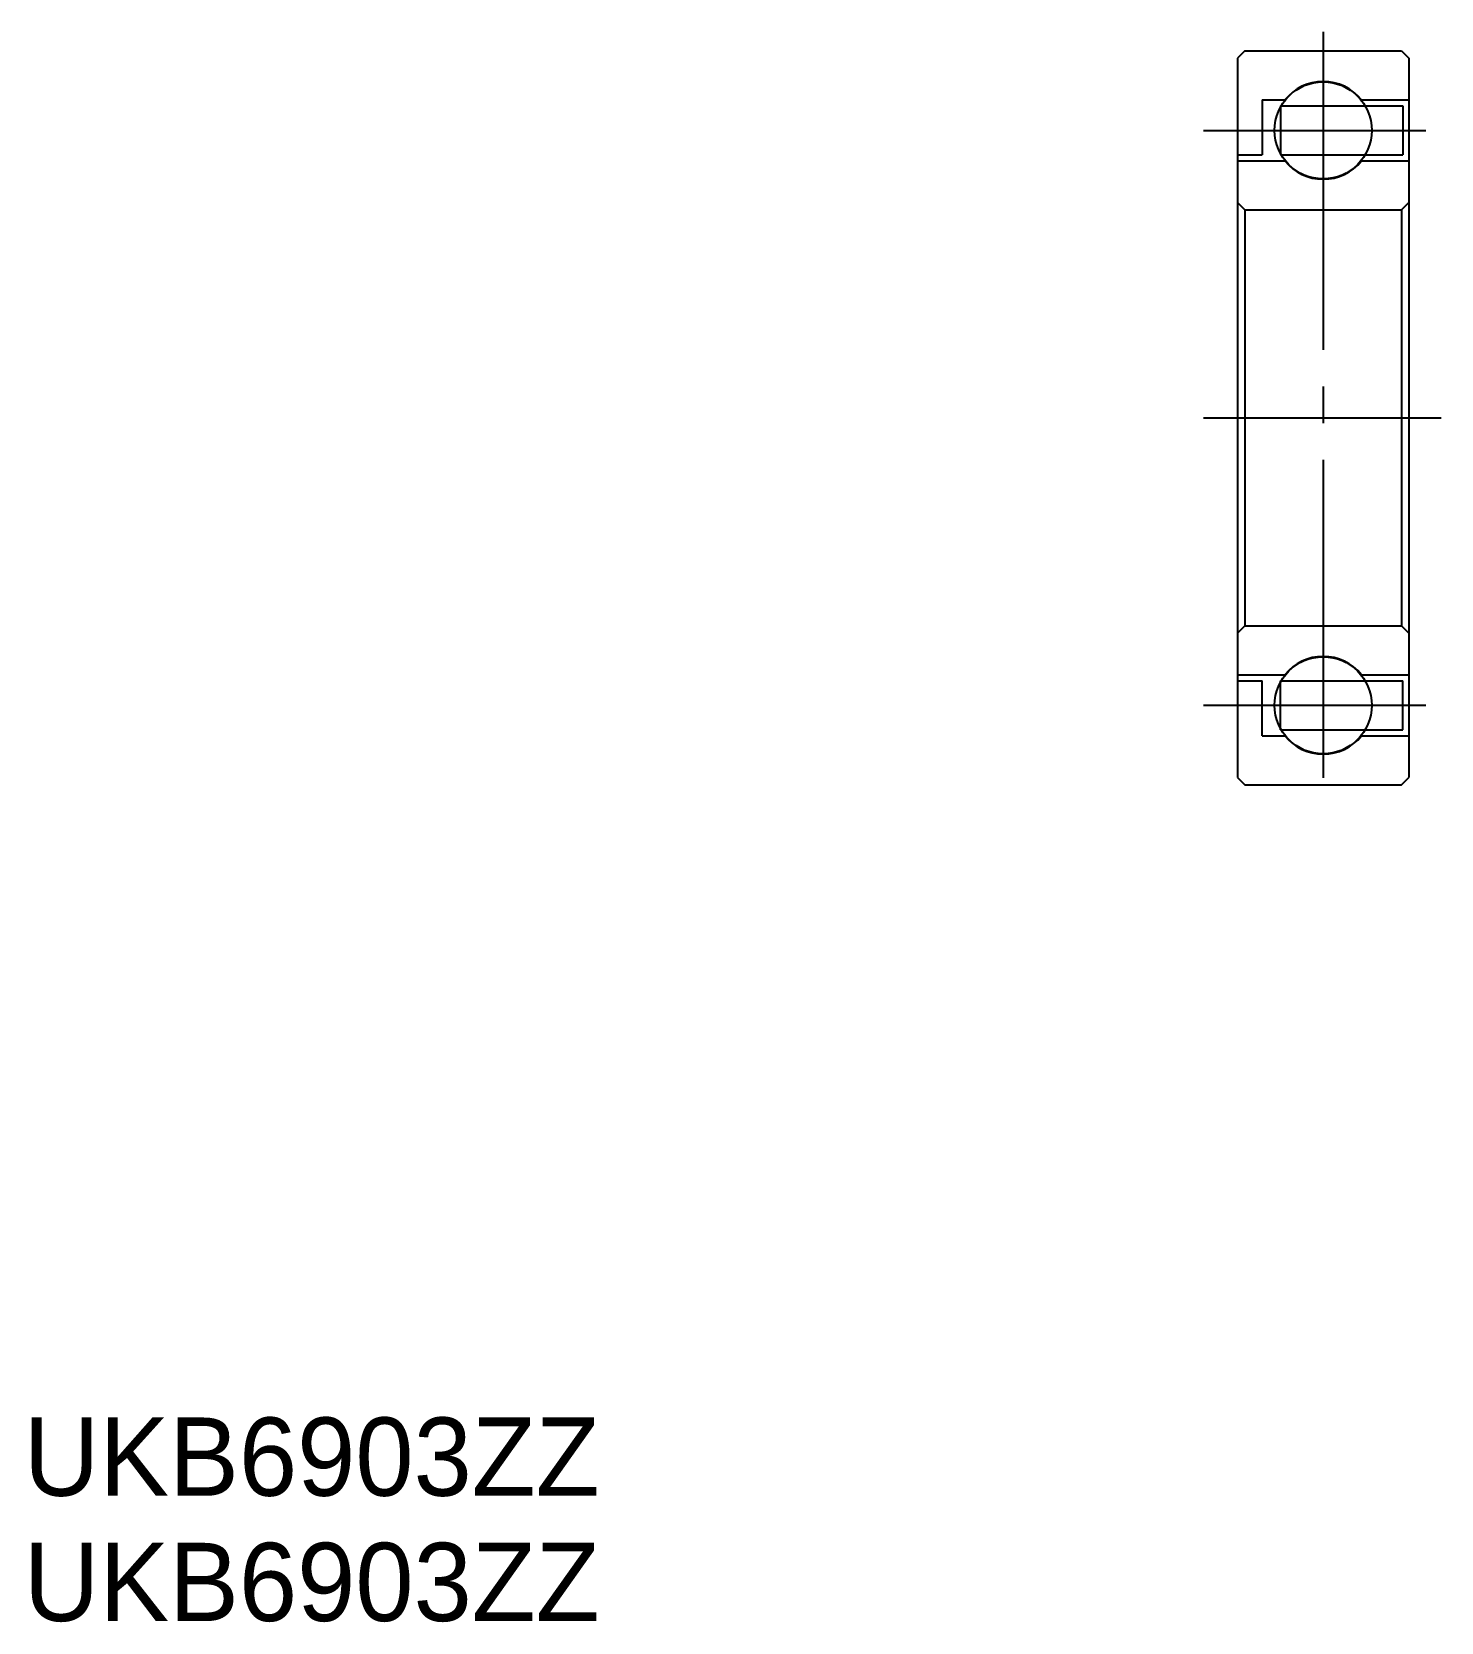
# Model space of a CAD drawing. Extents: x -50.6 to 7, y -26.2 to 38.8.
import ezdxf

# ---------------------------------------------------------------- set-up
doc = ezdxf.new("R2010")
doc.units = 0
doc.linetypes.add('CENTER', pattern=[17.5, 13, -1.5, 1.5, -1.5])
doc.layers.get('0').update_dxf_attribs({"linetype": 'CONTINUOUS'})
doc.layers.add('CENTER', color=1, linetype='CENTER')

msp = doc.modelspace()

# ---------------------------------------------------------------- linework, layer by layer
at = {"color": 7, "linetype": 'CONTINUOUS'}
for p, q in [((-1.046, 38.035), (-1.346, 37.735)), ((-1.346, 37.735), (-1.346, 8.335)), ((-1.046, 38.035), (5.354, 38.035)), ((5.354, 38.035), (5.654, 37.735)), ((5.654, 37.735), (5.654, 8.335)), ((-0.346, 36.035), (0.592, 36.035)), ((-0.346, 36.035), (-0.346, 33.785)), ((0.404, 35.785), (5.404, 35.785)), ((0.404, 35.785), (0.404, 33.785)), ((3.715, 36.035), (5.654, 36.035)), ((5.404, 35.785), (5.404, 33.785)), ((-1.346, 33.785), (-0.346, 33.785)), ((-1.346, 33.535), (0.592, 33.535)), ((0.404, 33.785), (5.404, 33.785)), ((3.715, 33.535), (5.654, 33.535)), ((-1.346, 31.835), (-1.046, 31.535)), ((-1.046, 31.535), (5.354, 31.535)), ((-1.046, 31.535), (-1.046, 14.535)), ((5.354, 31.535), (5.654, 31.835)), ((5.354, 31.535), (5.354, 14.535)), ((-1.046, 14.535), (-1.346, 14.235)), ((-1.046, 14.535), (5.354, 14.535)), ((5.354, 14.535), (5.654, 14.235)), ((-1.346, 12.535), (0.592, 12.535)), ((3.715, 12.535), (5.654, 12.535)), ((-1.346, 12.285), (-0.346, 12.285)), ((-1.096, 12.285), (-0.346, 12.285)), ((-0.346, 10.035), (-0.346, 12.285)), ((0.404, 10.285), (0.404, 12.285)), ((0.404, 12.285), (5.404, 12.285)), ((5.404, 10.285), (5.404, 12.285)), ((-0.346, 10.035), (0.592, 10.035)), ((0.404, 10.285), (5.404, 10.285)), ((3.715, 10.035), (5.654, 10.035)), ((-1.346, 8.335), (-1.046, 8.035)), ((-1.046, 8.035), (5.354, 8.035)), ((5.354, 8.035), (5.654, 8.335))]:
    msp.add_line(p, q, dxfattribs=at)
for centre in [(2.154, 34.785), (2.154, 11.285)]:
    msp.add_circle(centre, 1.984, dxfattribs=at)
for centre, start, end in [((2.154, 34.785), 38.68221, 141.31781), ((2.154, 34.785), 218.68218, 321.31783), ((2.154, 11.285), 38.68221, 141.31781), ((2.154, 11.285), 218.68218, 321.31783)]:
    msp.add_arc(centre, 2, start, end, dxfattribs=at)
at = {"layer": 'CENTER', "color": 1, "linetype": 'CENTER'}
for p, q in [((2.154, 38.814), (2.154, 6.889)), ((-2.736, 34.785), (6.352, 34.785)), ((-2.736, 23.035), (6.978, 23.035)), ((-2.736, 11.285), (6.352, 11.285))]:
    msp.add_line(p, q, dxfattribs=at)

# ---------------------------------------------------------------- texts
at = {"color": 0, "linetype": 'BYBLOCK'}
for p in [(-50.969, -21.026), (-50.969, -26.147)]:
    msp.add_text('UKB6903ZZ', height=3.2, dxfattribs=at).set_placement(p)

doc.saveas('drawing.dxf')
